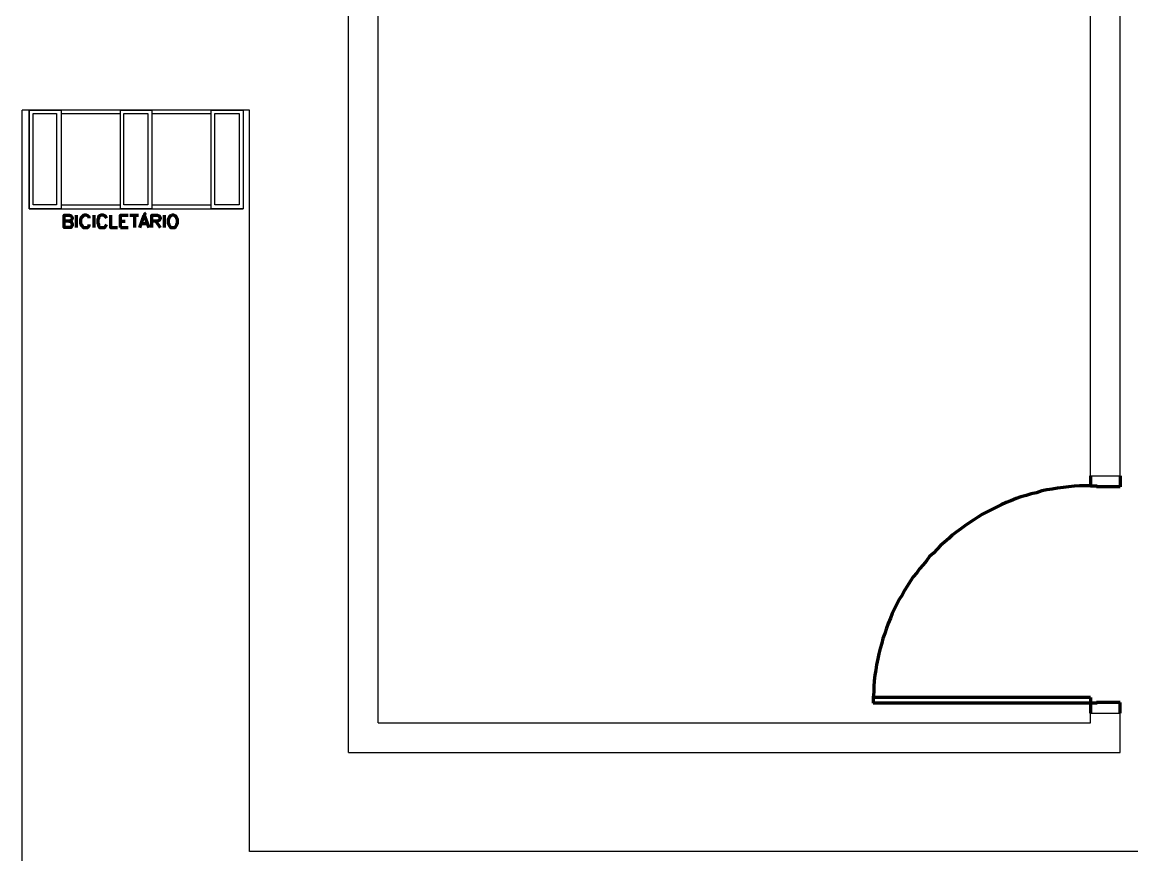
# Model space of a CAD drawing. Header units: millimetres. Extents: x 2273 to 2522, y 1034 to 1187.
# Drawn here: x 2409.1 to 2414.71, y 1164.35 to 1168.56 of the extents above; entities that cross this region are included whole.
import ezdxf

# ---------------------------------------------------------------- set-up
doc = ezdxf.new("R2010")
doc.units = ezdxf.units.MM
doc.layers.add('LAYER8', color=8, linetype='Continuous')
doc.layers.add('LAYOUT', color=7, linetype='Continuous', lineweight=100)
doc.layers.add('PAREDES', color=4, linetype='Continuous', lineweight=100)
doc.layers.add('PORTAS', color=3, linetype='Continuous', plot=False)

# ---------------------------------------------------------------- blocks, each defined once
blk = doc.blocks.new('PO')
at = {"layer": 'PAREDES', "color": 0, "linetype": 'Continuous'}
for points in [[(79.4387, 160.3422), (79.4417, 160.3363), (79.4475, 160.3304), (79.4534, 160.3275), (79.4623, 160.3245), (79.477, 160.3245), (79.4858, 160.3275), (79.4917, 160.3304), (79.5005, 160.3363), (79.5005, 160.3422), (79.5005, 160.3539), (79.5005, 160.3598), (79.4917, 160.3657), (79.4858, 160.3686), (79.477, 160.3716), (79.4623, 160.3716), (79.4534, 160.3686), (79.4475, 160.3657), (79.4417, 160.3598), (79.4387, 160.3539), (79.4387, 160.3422)], [(79.4387, 160.3039), (79.5005, 160.3039)], [(79.5005, 160.2422), (79.4387, 160.2422), (79.4387, 160.2686), (79.4417, 160.2775), (79.4446, 160.2804), (79.4505, 160.2833), (79.4564, 160.2833), (79.4623, 160.2804), (79.4652, 160.2775), (79.4681, 160.2686), (79.4681, 160.2422)], [(79.4681, 160.2627), (79.5005, 160.2833)], [(79.4328, 160.2039), (79.427, 160.2127)], [(79.5005, 160.1804), (79.4387, 160.2039), (79.5005, 160.2275)], [(79.4799, 160.1892), (79.4799, 160.2186)], [(79.4387, 160.1304), (79.4387, 160.1745)], [(79.4387, 160.1539), (79.5005, 160.1539)], [(79.5005, 160.0833), (79.4387, 160.0833), (79.4387, 160.1216)], [(79.4681, 160.0833), (79.4681, 160.1069)], [(79.5005, 160.0833), (79.5005, 160.1216)], [(79.4387, 160.0333), (79.5005, 160.0333), (79.5005, 160.0686)], [(79.4534, 160.0127), (79.4475, 160.0098), (79.4417, 160.0039), (79.4387, 159.998), (79.4387, 159.9863), (79.4417, 159.9775), (79.4475, 159.9716), (79.4534, 159.9716), (79.4623, 159.9686), (79.477, 159.9686), (79.4858, 159.9716), (79.4917, 159.9716), (79.5005, 159.9775), (79.5005, 159.9863), (79.5005, 159.998), (79.5005, 160.0039), (79.4917, 160.0098), (79.4858, 160.0127)], [(79.4387, 159.948), (79.5005, 159.948)], [(79.4534, 159.9245), (79.4475, 159.9245), (79.4417, 159.9186), (79.4387, 159.9098), (79.4387, 159.898), (79.4417, 159.8951), (79.4475, 159.8892), (79.4534, 159.8833), (79.4623, 159.8804), (79.477, 159.8804), (79.4858, 159.8833), (79.4917, 159.8892), (79.5005, 159.8951), (79.5005, 159.898), (79.5005, 159.9098), (79.5005, 159.9186), (79.4917, 159.9245), (79.4858, 159.9245)], [(79.4387, 159.8598), (79.5005, 159.8598)], [(79.4681, 159.8245), (79.4711, 159.8333), (79.477, 159.8363), (79.4799, 159.8392), (79.4917, 159.8392), (79.4946, 159.8363), (79.5005, 159.8333), (79.5005, 159.8245), (79.5005, 159.798), (79.4387, 159.798), (79.4387, 159.8245), (79.4417, 159.8333), (79.4446, 159.8363), (79.4505, 159.8392), (79.4564, 159.8392), (79.4623, 159.8363), (79.4652, 159.8333), (79.4681, 159.8245), (79.4681, 159.798)]]:
    blk.add_lwpolyline(points, dxfattribs=at)
blk = doc.blocks.new('YTR')
at = {"layer": 'PAREDES', "color": 0, "linetype": 'Continuous'}
for points in [[(80.8123, 165.1392), (80.8123, 165.0186)], [(81.9034, 165.1392), (81.9034, 165.0186)], [(80.8064, 164.9892), (80.8064, 164.9627), (80.8064, 164.9333), (80.8093, 164.9069), (80.8123, 164.8775), (80.8152, 164.851), (80.8181, 164.8216), (80.824, 164.7951), (80.827, 164.7686), (80.8328, 164.7422), (80.8417, 164.7157), (80.8475, 164.6892), (80.8564, 164.6627), (80.8623, 164.6363), (80.8711, 164.6127), (80.8828, 164.5863), (80.8917, 164.5627), (80.9034, 164.5363), (80.9152, 164.5127), (80.927, 164.4892), (80.9387, 164.4657), (80.9505, 164.4422), (80.9652, 164.4186), (80.9799, 164.398), (80.9946, 164.3745), (81.0093, 164.3539), (81.024, 164.3333), (81.0417, 164.3098), (81.0564, 164.2892), (81.074, 164.2716), (81.0917, 164.251), (81.1093, 164.2304), (81.127, 164.2127), (81.1475, 164.1951), (81.1652, 164.1745), (81.1858, 164.1598), (81.2064, 164.1422), (81.227, 164.1245), (81.2475, 164.1098), (81.2681, 164.0922), (81.2917, 164.0775), (81.3123, 164.0627), (81.3358, 164.048), (81.3593, 164.0363), (81.3828, 164.0216), (81.4064, 164.0098), (81.4299, 163.998), (81.4534, 163.9863), (81.477, 163.9775), (81.5034, 163.9657), (81.527, 163.9569), (81.5534, 163.948), (81.5799, 163.9392), (81.6034, 163.9333), (81.6299, 163.9245), (81.6564, 163.9186), (81.6828, 163.9127), (81.7123, 163.9069), (81.7387, 163.9039), (81.7652, 163.898), (81.7946, 163.8951), (81.8211, 163.8922), (81.8505, 163.8922), (81.877, 163.8892), (81.9064, 163.8892)], [(81.877, 164.9892), (81.877, 163.8892)], [(81.877, 164.9892), (81.9064, 164.9892), (81.9064, 163.8892)]]:
    blk.add_lwpolyline(points, dxfattribs=at)
blk = doc.blocks.new('PYRE')
at = {"layer": 'PAREDES', "color": 0, "linetype": 'Continuous'}
for points in [[(80.7564, 165.1392), (80.8123, 165.1392)], [(81.9564, 165.1392), (81.9034, 165.1392)], [(80.7564, 164.9892), (80.8064, 164.9892), (80.8064, 165.0186), (80.8123, 165.0186)], [(81.9034, 165.0186), (81.9064, 165.0186), (81.9064, 164.9892), (81.9564, 164.9892)]]:
    blk.add_lwpolyline(points, dxfattribs=at)
at = {"layer": 'LAYOUT', "linetype": 'ByBlock'}
blk.add_blockref('YTR', (0, 0), dxfattribs=at)
at = {"layer": 'PORTAS', "linetype": 'ByBlock'}
blk.add_blockref('YTR', (0, 0), dxfattribs=at)

msp = doc.modelspace()

# ---------------------------------------------------------------- linework, layer by layer
at = {"layer": 'LAYER8', "linetype": 'Continuous'}
for points in [[(2410.7519, 1164.8684), (2410.7519, 1168.6213)], [(2410.9019, 1165.0184), (2410.9019, 1168.6213)], [(2414.5048, 1166.2684), (2414.5048, 1168.6213)], [(2414.6548, 1166.2684), (2414.6548, 1168.6213)], [(2414.5048, 1166.2684), (2414.6548, 1166.2684)], [(2410.9019, 1165.0184), (2414.5048, 1165.0184)], [(2414.5048, 1165.0184), (2414.5048, 1165.0684), (2414.6548, 1165.0684)], [(2414.6548, 1164.8684), (2414.6548, 1165.0684)], [(2410.7519, 1164.8684), (2414.6548, 1164.8684)]]:
    msp.add_lwpolyline(points, dxfattribs=at)
at = {"layer": 'LAYER8', "color": 0, "linetype": 'Continuous'}
for points in [[(2409.1019, 1161.0654), (2409.1019, 1168.1184)], [(2410.2519, 1168.1184), (2409.1019, 1168.1184)], [(2410.2195, 1168.1184), (2409.1372, 1168.1184), (2409.1372, 1167.6184), (2410.2195, 1167.6184)], [(2409.299, 1168.1184), (2409.299, 1167.6184), (2409.1372, 1167.6184), (2409.1372, 1168.1184), (2409.299, 1168.1184)], [(2409.2754, 1168.1007), (2409.2754, 1167.639), (2409.1578, 1167.639), (2409.1578, 1168.1007), (2409.2754, 1168.1007)], [(2409.299, 1168.1007), (2409.599, 1168.1007)], [(2409.7578, 1168.1184), (2409.7578, 1167.6184), (2409.599, 1167.6184), (2409.599, 1168.1184), (2409.7578, 1168.1184)], [(2409.7372, 1168.1007), (2409.7372, 1167.639), (2409.6166, 1167.639), (2409.6166, 1168.1007), (2409.7372, 1168.1007)], [(2409.7578, 1168.1007), (2410.0578, 1168.1007)], [(2410.2195, 1168.1184), (2410.2195, 1167.6184), (2410.0578, 1167.6184), (2410.0578, 1168.1184), (2410.2195, 1168.1184)], [(2410.199, 1168.1007), (2410.199, 1167.639), (2410.0754, 1167.639), (2410.0754, 1168.1007), (2410.199, 1168.1007)], [(2415.6548, 1164.3684), (2410.2519, 1164.3684), (2410.2519, 1168.1184)], [(2409.299, 1167.639), (2409.599, 1167.639)], [(2409.7578, 1167.639), (2410.0578, 1167.639)]]:
    msp.add_lwpolyline(points, dxfattribs=at)

# ---------------------------------------------------------------- block references
at = {"layer": 'LAYER8', "linetype": 'ByBlock', "rotation": 270}
msp.add_blockref('PO', (2249.5156, 1247.0248), dxfattribs=at)
msp.add_blockref('PO', (2249.5156, 1247.0248), dxfattribs=at)
msp.add_blockref('PO', (2249.5156, 1247.0248), dxfattribs=at)
at = {"layer": 'LAYER8', "color": 252, "linetype": 'ByBlock', "rotation": 270}
msp.add_blockref('PYRE', (2249.5156, 1247.0248), dxfattribs=at)

doc.saveas('drawing.dxf')
